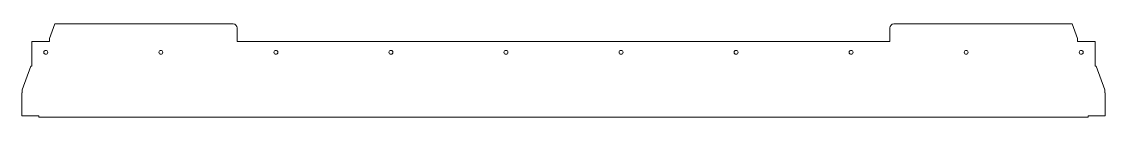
# Model space of a CAD drawing. Header units: millimetres. Extents: x -1 to 1343, y -30 to 85.
import ezdxf

# ---------------------------------------------------------------- set-up
doc = ezdxf.new("R2010")
doc.units = ezdxf.units.MM
doc.layers.add('1', color=7, linetype='Continuous', true_color=0xffffff)

msp = doc.modelspace()

# ---------------------------------------------------------------- linework, layer by layer
at = {"layer": '1', "color": 163, "linetype": 'Continuous', "lineweight": 18}
for p, q in [((40.42934, 85.357411), (33.877588, 67.357411)), ((261.471702, 85.357411), (40.42934, 85.357411)), ((1301.827603, 85.357411), (1080.785241, 85.357411)), ((1308.379355, 67.357411), (1301.827603, 85.357411)), ((33.877588, 63.438274), (33.877588, 67.357411)), ((266.471702, 80.357411), (266.471702, 63.438274)), ((1075.785241, 63.438274), (1075.785241, 80.357411)), ((1308.379355, 67.357411), (1308.379355, 63.438274)), ((33.877588, 63.438274), (11.865951, 63.438274)), ((11.865951, 63.438274), (11.865951, 33.019137)), ((1075.785241, 63.438274), (266.471702, 63.438274)), ((1330.390992, 63.438274), (1308.379355, 63.438274)), ((1330.390992, 33.019137), (1330.390992, 63.438274)), ((10.591999, 33.019137), (0, 3.919137)), ((11.865951, 33.019137), (10.591999, 33.019137)), ((1331.664944, 33.019137), (1330.390992, 33.019137)), ((1342.256943, 3.919137), (1331.664944, 33.019137)), ((-0.727972, 0), (-0.727972, -28.5)), ((0, 0), (-0.727972, 0)), ((0, 0), (0, 3.919137)), ((1342.256943, 3.919137), (1342.256943, 0)), ((1342.984915, 0), (1342.256943, 0)), ((1342.984915, -28.5), (1342.984915, 0)), ((20.555692, -28.5), (-0.727972, -28.5)), ((20.555692, -30), (20.555692, -28.5)), ((1321.701251, -30), (20.555692, -30)), ((1321.701251, -28.5), (1321.701251, -30)), ((1342.984915, -28.5), (1321.701251, -28.5))]:
    msp.add_line(p, q, dxfattribs=at)
at = {"layer": '1', "color": 150, "linetype": 'Continuous', "lineweight": 18}
for centre in [(29.158205, 50.188274), (171.818264, 50.188274), (314.478324, 50.188274), (457.138383, 50.188274), (599.798442, 50.188274), (742.458501, 50.188274), (885.11856, 50.188274), (1027.778619, 50.188274), (1170.438679, 50.188274), (1313.098738, 50.188274)]:
    msp.add_circle(centre, 2.45, dxfattribs=at)
at = {"layer": '1', "color": 163, "linetype": 'Continuous', "lineweight": 18}
for centre, start, end in [((261.471702, 80.357411), 0, 90), ((1080.785241, 80.357411), 90, 180)]:
    msp.add_arc(centre, 5, start, end, dxfattribs=at)

doc.saveas('drawing.dxf')
